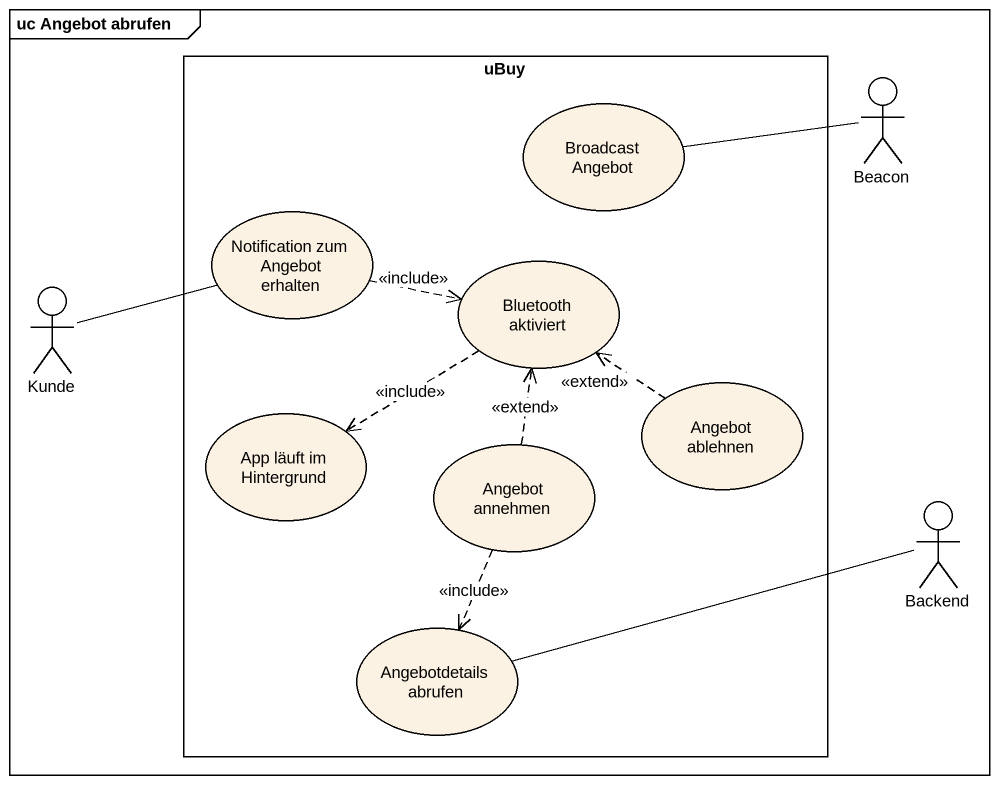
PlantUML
@startuml
mainframe uc Angebot abrufen
rectangle uBuy {
  usecase "Broadcast Angebot" as Broadcast_Angebot
  usecase "Notification zum Angebot erhalten" as Notification_zum_Angebot
  usecase "Bluetooth aktiviert" as Bluetooth_aktiviert
  usecase "Angebot ablehnen" as Angebot_ablehnen
  usecase "App läuft im Hintergrund" as App_läuft_im_Hintergrund
  usecase "Angebot annehmen" as Angebot_annehmen
  usecase "Angebotdetails abrufen" as Angebotdetails_abrufen
}
actor Beacon
actor Kunde
actor Backend
Beacon -left- Broadcast_Angebot
Notification_zum_Angebot .right.> Bluetooth_aktiviert : <<include>>
Kunde -right- Notification_zum_Angebot
Bluetooth_aktiviert ..> App_läuft_im_Hintergrund : <<include>>
Angebot_ablehnen .up.> Bluetooth_aktiviert : <<extend>>
Angebot_annehmen .up.> Bluetooth_aktiviert : <<extend>>
Angebot_annehmen ..> Angebotdetails_abrufen : <<include>>
Angebotdetails_abrufen -right- Backend
@enduml
